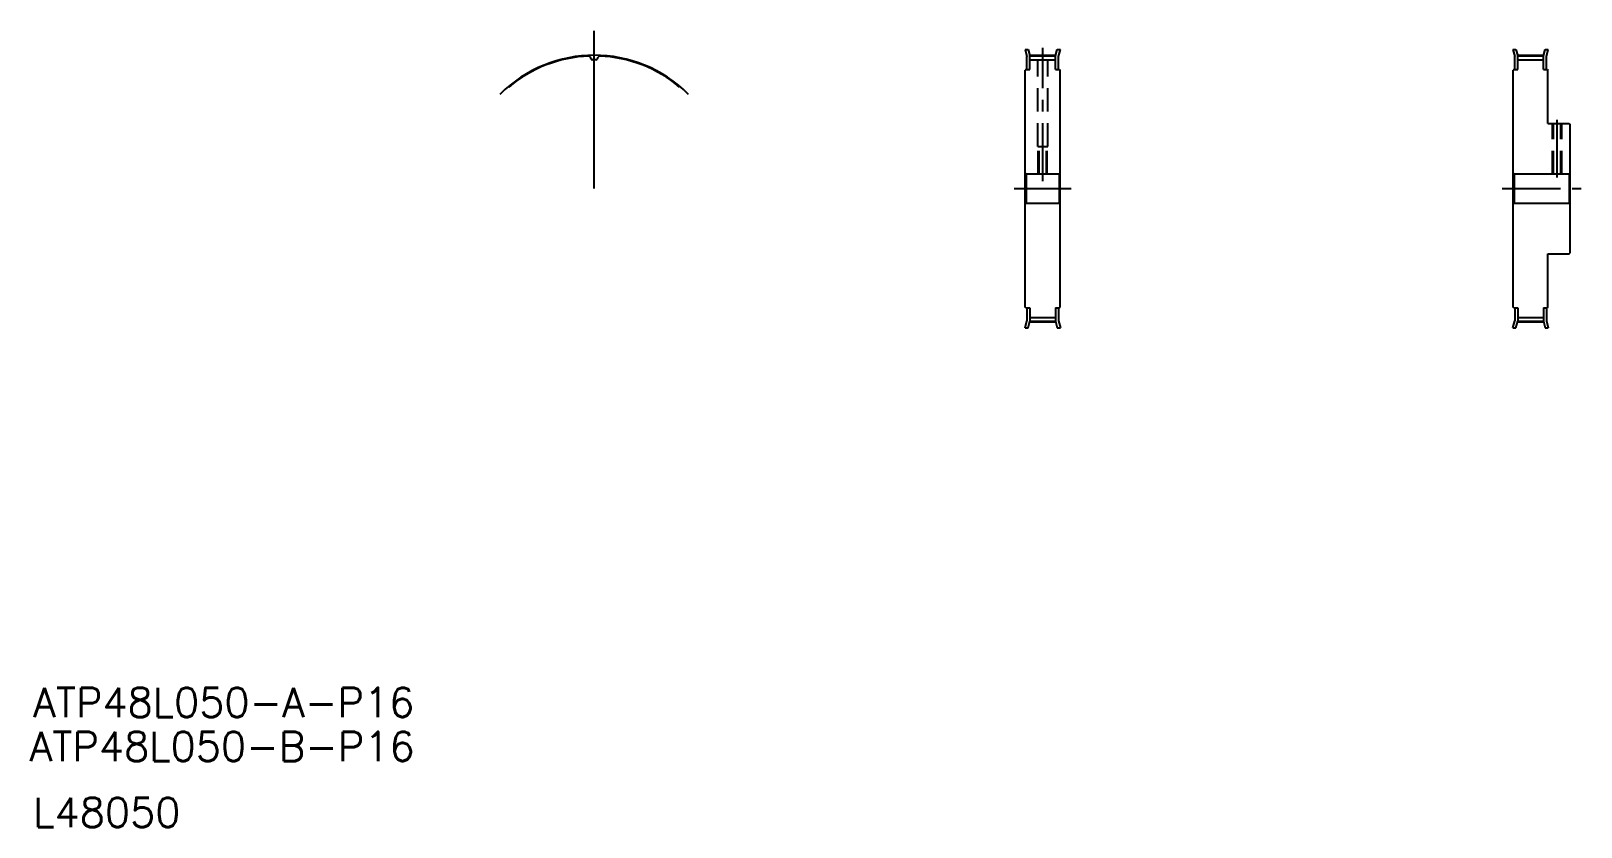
# Model space of a CAD drawing. Extents: x -127 to 718, y -310 to 125.
import ezdxf

# ---------------------------------------------------------------- set-up
doc = ezdxf.new("R2010")
doc.units = 0
doc.linetypes.add('CENTER', pattern=[50.8, 31.75, -6.35, 6.35, -6.35])
doc.linetypes.add('DASHED', pattern=[19.05, 12.7, -6.35])
doc.layers.get('0').update_dxf_attribs({"linetype": 'CONTINUOUS'})
doc.layers.add('CENTER', color=1, linetype='CENTER')
doc.styles.get("Standard").update_dxf_attribs({"font": 'txt', "bigfont": 'BIGFONT'})

msp = doc.modelspace()

# ---------------------------------------------------------------- linework, layer by layer
at = {"color": 7, "linetype": 'CONTINUOUS'}
for p, q in [((178.28, 109.53), (177.94, 110.47)), ((181.8, 109.53), (182.15, 110.47)), ((414.94, 114.71), (415.97, 110.89)), ((414.94, 114.71), (416.6, 114.71)), ((415.97, 103.71), (415.97, 110.89)), ((416.6, 114.71), (417.57, 111.1)), ((417.57, 111.1), (431.57, 111.1)), ((417.57, 103.71), (417.57, 111.1)), ((431.57, 111.1), (432.54, 114.71)), ((431.57, 103.71), (431.57, 111.1)), ((432.54, 114.71), (434.19, 114.71)), ((433.17, 110.89), (434.19, 114.71)), ((433.17, 103.71), (433.17, 110.89)), ((680.94, 114.71), (681.97, 110.89)), ((680.94, 114.71), (682.6, 114.71)), ((681.97, 103.71), (681.97, 110.89)), ((682.6, 114.71), (683.57, 111.1)), ((683.57, 111.1), (697.57, 111.1)), ((683.57, 103.71), (683.57, 111.1)), ((697.57, 111.1), (698.54, 114.71)), ((697.57, 103.71), (697.57, 111.1)), ((698.54, 114.71), (700.19, 114.71)), ((699.17, 110.89), (700.19, 114.71)), ((699.17, 103.71), (699.17, 110.89)), ((415.37, 103.71), (415.07, 103.41)), ((415.07, -25.99), (415.07, 103.41)), ((415.37, 103.71), (417.57, 103.71)), ((417.57, 108.97), (431.57, 108.97)), ((431.57, 107.4), (431.57, 107.4)), ((431.57, 105.56), (431.57, 105.56)), ((431.57, 103.71), (433.77, 103.71)), ((433.77, 103.71), (434.07, 103.41)), ((434.07, -25.99), (434.07, 103.41)), ((681.37, 103.71), (681.07, 103.41)), ((681.07, -25.99), (681.07, 103.41)), ((681.37, 103.71), (683.57, 103.71)), ((683.57, 108.97), (697.57, 108.97)), ((697.57, 103.71), (699.77, 103.71)), ((699.77, 103.71), (700.07, 103.41)), ((700.07, 74.21), (700.07, 103.41)), ((700.07, 74.21), (711.57, 74.21)), ((711.57, 74.21), (712.07, 73.71)), ((712.07, 3.71), (712.07, 73.71)), ((681.07, 14.01), (681.07, 63.41)), ((415.07, 47.21), (415.57, 46.71)), ((415.57, 46.71), (433.57, 46.71)), ((415.57, 46.71), (415.57, 30.71)), ((434.07, 47.21), (433.57, 46.71)), ((433.57, 46.71), (433.57, 30.71)), ((681.07, 47.21), (681.57, 46.71)), ((681.57, 46.71), (711.57, 46.71)), ((681.57, 46.71), (681.57, 30.71)), ((711.57, 46.71), (712.07, 47.21)), ((711.57, 46.71), (711.57, 30.71)), ((415.07, 30.21), (415.57, 30.71)), ((415.57, 30.71), (433.57, 30.71)), ((434.07, 30.21), (433.57, 30.71)), ((681.07, 30.21), (681.57, 30.71)), ((681.57, 30.71), (711.57, 30.71)), ((711.57, 30.71), (712.07, 30.21)), ((700.07, -25.99), (700.07, 3.21)), ((700.07, 3.21), (711.57, 3.21)), ((711.57, 3.21), (712.07, 3.71)), ((414.94, -37.29), (415.97, -33.46)), ((415.37, -26.29), (415.07, -25.99)), ((415.37, -26.29), (417.57, -26.29)), ((415.97, -26.29), (415.97, -33.46)), ((416.6, -37.29), (417.57, -33.67)), ((417.57, -26.29), (417.57, -33.67)), ((417.57, -31.54), (431.57, -31.54)), ((417.57, -33.67), (431.57, -33.67)), ((431.57, -26.29), (433.77, -26.29)), ((431.57, -26.29), (431.57, -33.67)), ((431.57, -33.67), (432.54, -37.29)), ((433.17, -26.29), (433.17, -33.46)), ((433.17, -33.46), (434.19, -37.29)), ((433.77, -26.29), (434.07, -25.99)), ((680.94, -37.29), (681.97, -33.46)), ((681.37, -26.29), (681.07, -25.99)), ((681.37, -26.29), (683.57, -26.29)), ((681.97, -26.29), (681.97, -33.46)), ((682.6, -37.29), (683.57, -33.67)), ((683.57, -26.29), (683.57, -33.67)), ((683.57, -31.54), (697.57, -31.54)), ((683.57, -33.67), (697.57, -33.67)), ((697.57, -26.29), (697.57, -33.67)), ((697.57, -26.29), (699.77, -26.29)), ((697.57, -33.67), (698.54, -37.29)), ((699.17, -26.29), (699.17, -33.46)), ((699.17, -33.46), (700.19, -37.29)), ((699.77, -26.29), (700.07, -25.99)), ((414.94, -37.29), (416.6, -37.29)), ((432.54, -37.29), (434.19, -37.29)), ((680.94, -37.29), (682.6, -37.29)), ((698.54, -37.29), (700.19, -37.29))]:
    msp.add_line(p, q, dxfattribs=at)
at = {"color": 3, "linetype": 'DASHED'}
for p, q in [((421.82, 61.71), (421.82, 108.97)), ((427.32, 61.71), (427.32, 108.97)), ((702.57, 46.71), (702.57, 74.21)), ((703.07, 46.71), (703.07, 74.21)), ((707.07, 46.71), (707.07, 74.21)), ((707.57, 46.71), (707.57, 74.21)), ((421.82, 61.71), (427.32, 61.71)), ((422.07, 46.71), (422.07, 61.71)), ((422.57, 46.71), (422.57, 61.71)), ((426.57, 46.71), (426.57, 61.71)), ((427.07, 46.71), (427.07, 61.71))]:
    msp.add_line(p, q, dxfattribs=at)
at = {"color": 7, "linetype": 'CONTINUOUS'}
for centre, radius, start, end in [((180.04, 38.71), 72.38, 92.33339, 130), ((177.13, 110.18), 0.86, 20, 92.33339), ((182.96, 110.18), 0.86, 87.66661, 160), ((180.04, 38.71), 72.38, 50, 87.66661), ((179.09, 109.82), 0.86, 200, 270.76681), ((180.04, 38.71), 70.25, 89.23319, 90.76681), ((181, 109.82), 0.86, 269.23319, 340)]:
    msp.add_arc(centre, radius, start, end, dxfattribs=at)
at = {"layer": 'CENTER', "color": 1, "linetype": 'CONTINUOUS'}
msp.add_line((180.04, 38.71), (180.04, 124.73), dxfattribs=at)
at = {"layer": 'CENTER', "color": 1, "linetype": 'CENTER'}
for p, q in [((417.46, 111.48), (431.67, 111.48)), ((424.57, 42.71), (424.57, 115.48)), ((683.46, 111.48), (697.67, 111.48)), ((705.07, 44.71), (705.07, 76.21)), ((409.07, 38.71), (440.07, 38.71)), ((675.07, 38.71), (718.07, 38.71)), ((417.46, -34.05), (431.67, -34.05)), ((683.46, -34.05), (697.67, -34.05))]:
    msp.add_line(p, q, dxfattribs=at)
at = {"layer": 'CENTER', "color": 1, "linetype": 'CONTINUOUS'}
msp.add_arc((180.04, 38.71), 72.76, 45, 135, dxfattribs=at)

# ---------------------------------------------------------------- texts
at = {"color": 7, "linetype": 'CONTINUOUS'}
for s, p in [('ATP48L050-A-P16', (-125.83, -249.59)), ('ATP48L050-B-P16', (-127.75, -273.58)), ('L48050', (-125.83, -309.59))]:
    msp.add_text(s, height=16, dxfattribs=at).set_placement(p)

doc.saveas('drawing.dxf')
